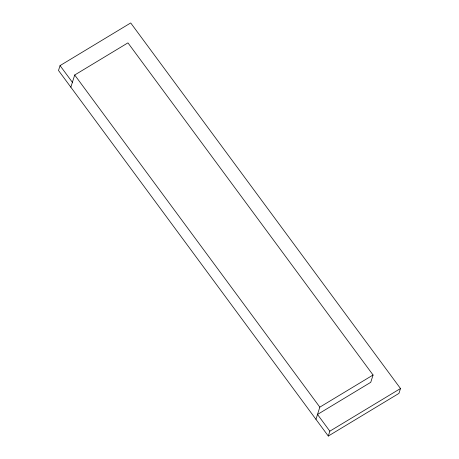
<?xml version="1.0" encoding="UTF-8"?>
<svg xmlns="http://www.w3.org/2000/svg" width="459" height="459" viewBox="0 0 459 459"><rect width="100%" height="100%" fill="white"/><g stroke="black" fill="none" stroke-linecap="round" stroke-linejoin="round"><path stroke-width="0.69" d="M60.054 65.603L58.505 70.479L328.294 436.05L398.946 393.397L400.495 388.521L130.706 22.95L60.054 65.603L72.39 82.316M70.841 87.193L74.708 75.001L127.946 42.859L373.064 375.003L370.746 382.318L317.508 414.46L329.837 431.173L328.294 436.05M315.958 419.337L319.825 407.139L373.064 375.003M329.837 431.173L400.495 388.521M74.708 75.001L319.825 407.139"/></g></svg>
